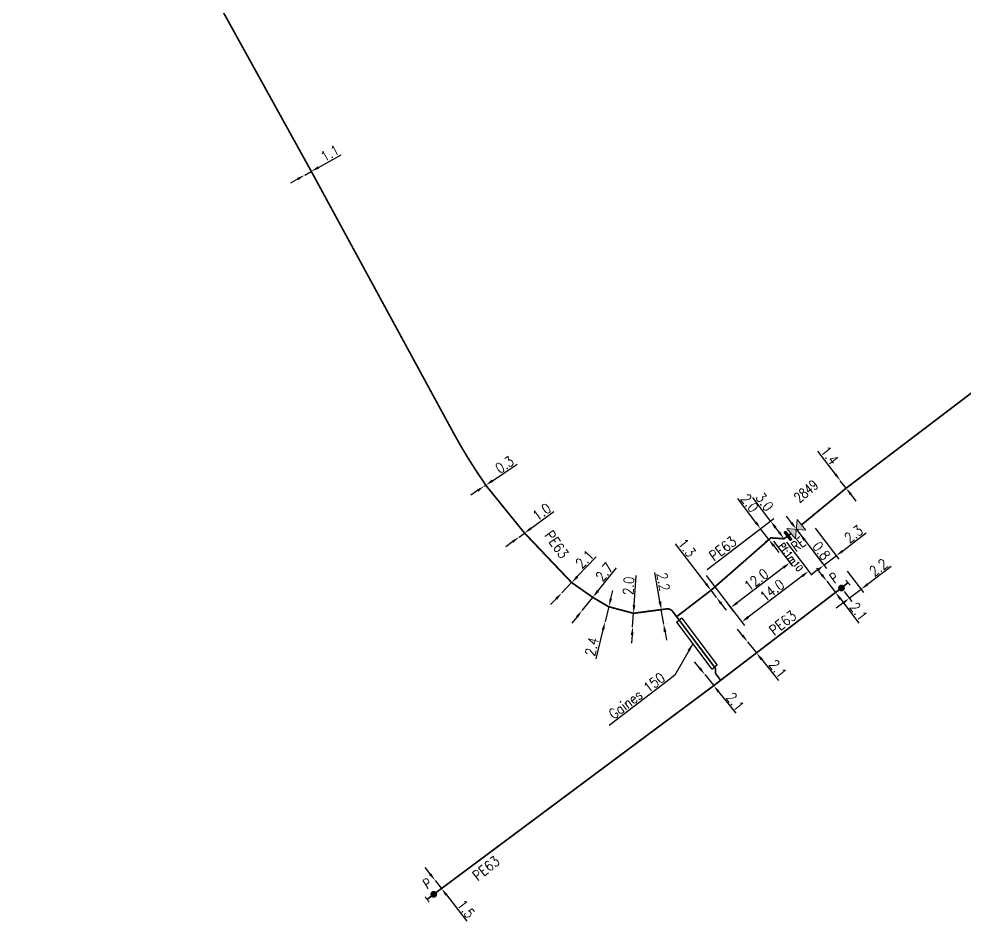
# Model space of a CAD drawing. Header units: millimetres. Extents: x 132993 to 134000, y 129004 to 130000.
# Drawn here: x 133044.2 to 133183.7, y 129004.4 to 129137.4 of the extents above; entities that cross this region are included whole.
import ezdxf
from ezdxf.enums import TextEntityAlignment as Align

# ---------------------------------------------------------------- set-up
doc = ezdxf.new("R2010")
doc.units = ezdxf.units.MM
doc.header["$PDMODE"] = 34
doc.layers.get('0').update_dxf_attribs({"linetype": 'CONTINUOUS'})
doc.layers.get('DefPoints').update_dxf_attribs({"linetype": 'CONTINUOUS', "lineweight": 0})
for name, color, linetype in [('G_120', 4, 'CONTINUOUS'), ('G_300', 7, 'CONTINUOUS'), ('G_340', 7, 'CONTINUOUS'), ('G_400', 7, 'CONTINUOUS')]:
    doc.layers.add(name, color=color, linetype=linetype)
doc.styles.add('G_ROMANS', font='ROMANS.SHX', dxfattribs={"width": 0.75})
doc.styles.get("Standard").update_dxf_attribs({"font": 'romans.shx', "width": 0.85})
doc.linetypes.add('G_typB_PE', pattern='A,5,-0.3,["o",Standard,S=1.5,R=0,X=0,Y=-0.5],-1.65', length=6.95)
doc.dimstyles.get("Standard").update_dxf_attribs({"dimtxt": 1.5, "dimasz": 1.2, "dimexe": 0.625, "dimexo": 0.625, "dimgap": 0.25, "dimtad": 1, "dimdec": 1, "dimzin": 0, "dimdsep": 46, "dimtxsty": 'Standard', "dimcen": -0.5, "dimadec": 0, "dimazin": 0, "dimtfac": 1, "dimtdec": 1, "dimtmove": 0, "dimatfit": 3, "dimfxl": 0, "dimtolj": 1, "dimtzin": 0, "dimarcsym": 0})

# ---------------------------------------------------------------- blocks, each defined once
blk = doc.blocks.new('*D64')
at = {"layer": 'DefPoints', "color": 0, "linetype": 'Continuous', "transparency": 16777216}
for p in [(133165.27, 129069.3), (133165.27, 129069.3), (133166.12, 129068.19)]:
    blk.add_point(p, dxfattribs=at)
at = {"layer": 'G_120', "color": 0, "linetype": 'Continuous', "lineweight": -2, "transparency": 16777216}
for p, q in [((133164.55, 129070.26), (133161.97, 129073.64)), ((133166.12, 129068.19), (133165.27, 129069.3)), ((133166.85, 129067.23), (133167.58, 129066.28))]:
    blk.add_line(p, q, dxfattribs=at)
at = {"layer": 'G_120', "color": 0, "linetype": 'Continuous', "transparency": 16777216}
for points in [[(133164.71, 129070.38), (133164.39, 129070.14), (133165.27, 129069.3)], [(133167.01, 129067.36), (133166.69, 129067.11), (133166.12, 129068.19)]]:
    blk.add_solid(points, dxfattribs=at)
at = {"layer": 'G_120', "color": 0, "linetype": 'Continuous', "transparency": 16777216, "insert": (133163.69, 129073.03), "char_height": 1.5, "attachment_point": 5, "rotation": 307.2802}
blk.add_mtext('\\A1;1.4', dxfattribs=at)
blk = doc.blocks.new('*D67')
at = {"layer": 'DefPoints', "color": 0, "linetype": 'Continuous', "transparency": 16777216}
for p in [(133158.79, 129062.15), (133158.79, 129062.15), (133159.27, 129061.52)]:
    blk.add_point(p, dxfattribs=at)
at = {"layer": 'G_300', "color": 0, "linetype": 'Continuous', "lineweight": -2, "transparency": 16777216}
for p, q in [((133158.06, 129063.11), (133157.33, 129064.06)), ((133158.79, 129062.15), (133159.27, 129061.52)), ((133160, 129060.56), (133162.65, 129057.08))]:
    blk.add_line(p, q, dxfattribs=at)
at = {"layer": 'G_300', "color": 0, "linetype": 'Continuous', "transparency": 16777216}
for points in [[(133158.22, 129063.23), (133157.9, 129062.98), (133158.79, 129062.15)], [(133160.16, 129060.68), (133159.84, 129060.44), (133159.27, 129061.52)]]:
    blk.add_solid(points, dxfattribs=at)
at = {"layer": 'G_300', "color": 0, "linetype": 'Continuous', "transparency": 16777216, "insert": (133162.48, 129058.95), "char_height": 1.5, "attachment_point": 5, "rotation": 307.2802}
blk.add_mtext('\\A1;0.8', dxfattribs=at)
blk = doc.blocks.new('*D71')
at = {"layer": 'DefPoints', "color": 0, "linetype": 'Continuous', "transparency": 16777216}
for p in [(133161.18, 129062.79), (133158.79, 129062.15), (133162.84, 129056.83)]:
    blk.add_point(p, dxfattribs=at)
at = {"layer": 'G_300', "color": 0, "linetype": 'Continuous', "lineweight": -2, "transparency": 16777216}
for p, q in [((133161.56, 129062.3), (133165.05, 129057.72)), ((133159.17, 129061.65), (133163.22, 129056.33)), ((133165.62, 129058.95), (133169.1, 129061.59)), ((133162.84, 129056.83), (133164.67, 129058.22)), ((133161.88, 129056.1), (133160.93, 129055.37))]:
    blk.add_line(p, q, dxfattribs=at)
at = {"layer": 'G_300', "color": 0, "linetype": 'Continuous', "transparency": 16777216}
for points in [[(133165.5, 129059.11), (133165.74, 129058.79), (133164.67, 129058.22)], [(133161.76, 129056.26), (133162.01, 129055.94), (133162.84, 129056.83)]]:
    blk.add_solid(points, dxfattribs=at)
at = {"layer": 'G_300', "color": 0, "linetype": 'Continuous', "transparency": 16777216, "insert": (133167.23, 129061.43), "char_height": 1.5, "attachment_point": 5, "rotation": 37.2802}
blk.add_mtext('\\A1;2.3', dxfattribs=at)
blk = doc.blocks.new('G_300_04')
at = {"lineweight": 0}
h = blk.add_hatch(color=256, dxfattribs=at)
h.paths.add_polyline_path([(-1, 1), (-1, -1), (0, 0)])
h.paths.add_polyline_path([(1, 1), (0, 0), (1, -1)])
at = {"lineweight": 0, "flags": 128}
for points in [[(1, 1), (-1, -1)], [(1, -1), (-1, 1)], [(-1, 1), (-1, -1)], [(1, 1), (1, -1)]]:
    blk.add_lwpolyline(points, dxfattribs=at)
at = {"color": 0, "linetype": 'Continuous', "lineweight": 0, "style": 'G_ROMANS', "width": 0.75}
blk.add_attdef('NUM', text='', height=1.5, dxfattribs=at).set_placement((0, 2.07), align=Align.MIDDLE)
at = {"color": 0, "linetype": 'Continuous', "lineweight": 0, "style": 'G_ROMANS', "width": 0.75, "flags": 3}
for tag, p in [('DEF_LEG', (0, -2.5)), ('DEF_COUP', (0, -5)), ('DEF_TYPE', (0, -7.5))]:
    blk.add_attdef(tag, text='', height=1.2, dxfattribs=at).set_placement(p, align=Align.MIDDLE)
blk = doc.blocks.new('*D74')
at = {"layer": 'DefPoints', "color": 0, "linetype": 'Continuous', "transparency": 16777216}
for p in [(133156.97, 129060.74), (133145.14, 129055.84), (133150.75, 129048.47)]:
    blk.add_point(p, dxfattribs=at)
at = {"layer": 'G_120', "color": 0, "linetype": 'Continuous', "lineweight": -2, "transparency": 16777216}
for p, q in [((133157.35, 129060.25), (133160.99, 129055.47)), ((133145.51, 129055.34), (133151.13, 129047.97)), ((133159.65, 129055.24), (133151.7, 129049.19))]:
    blk.add_line(p, q, dxfattribs=at)
at = {"layer": 'G_120', "color": 0, "linetype": 'Continuous', "transparency": 16777216}
for points in [[(133159.53, 129055.4), (133159.77, 129055.08), (133160.61, 129055.97)], [(133151.58, 129049.35), (133151.83, 129049.03), (133150.75, 129048.47)]]:
    blk.add_solid(points, dxfattribs=at)
at = {"layer": 'G_120', "color": 0, "linetype": 'Continuous', "transparency": 16777216, "insert": (133155.22, 129053.12), "char_height": 1.5, "attachment_point": 5, "rotation": 37.2802}
blk.add_mtext('\\A1;14.0', dxfattribs=at)
blk = doc.blocks.new('*D75')
at = {"layer": 'DefPoints', "color": 0, "linetype": 'Continuous', "transparency": 16777216}
for p in [(133153.52, 129062.22), (133155.04, 129060.87), (133145.14, 129055.84)]:
    blk.add_point(p, dxfattribs=at)
at = {"layer": 'G_120', "color": 0, "linetype": 'Continuous', "lineweight": -2, "transparency": 16777216}
for p, q in [((133152.79, 129063.18), (133150.15, 129066.66)), ((133145.63, 129056.22), (133154.02, 129062.6)), ((133154.73, 129060.63), (133153.52, 129062.22)), ((133154.55, 129060.49), (133154.23, 129060.25)), ((133155.46, 129059.68), (133156.19, 129058.72))]:
    blk.add_line(p, q, dxfattribs=at)
at = {"layer": 'G_120', "color": 0, "linetype": 'Continuous', "transparency": 16777216}
for points in [[(133152.95, 129063.3), (133152.63, 129063.06), (133153.52, 129062.22)], [(133155.62, 129059.8), (133155.3, 129059.56), (133154.73, 129060.63)]]:
    blk.add_solid(points, dxfattribs=at)
at = {"layer": 'G_120', "color": 0, "linetype": 'Continuous', "transparency": 16777216, "insert": (133151.9, 129066), "char_height": 1.5, "attachment_point": 5, "rotation": 307.2802}
blk.add_mtext('\\A1;2.0', dxfattribs=at)
blk = doc.blocks.new('*D76')
at = {"layer": 'DefPoints', "color": 0, "linetype": 'Continuous', "transparency": 16777216}
for p in [(133155.04, 129060.87), (133149.13, 129050.59), (133149.95, 129049.51)]:
    blk.add_point(p, dxfattribs=at)
at = {"layer": 'G_120', "color": 0, "linetype": 'Continuous', "lineweight": -2, "transparency": 16777216}
for p, q in [((133155.42, 129060.37), (133158.21, 129056.71)), ((133156.88, 129056.48), (133150.09, 129051.32)), ((133149.57, 129050.01), (133148.75, 129051.09))]:
    blk.add_line(p, q, dxfattribs=at)
at = {"layer": 'G_120', "color": 0, "linetype": 'Continuous', "transparency": 16777216}
for points in [[(133156.75, 129056.64), (133157, 129056.32), (133157.83, 129057.21)], [(133149.97, 129051.47), (133150.21, 129051.16), (133149.13, 129050.59)]]:
    blk.add_solid(points, dxfattribs=at)
at = {"layer": 'G_120', "color": 0, "linetype": 'Continuous', "transparency": 16777216, "insert": (133152.88, 129054.69), "char_height": 1.5, "attachment_point": 5, "rotation": 37.2802}
blk.add_mtext('\\A1;12.0', dxfattribs=at)
blk = doc.blocks.new('*D77')
at = {"layer": 'DefPoints', "color": 0, "linetype": 'Continuous', "transparency": 16777216}
for p in [(133154.99, 129063.34), (133156.97, 129060.74), (133145.14, 129055.84)]:
    blk.add_point(p, dxfattribs=at)
at = {"layer": 'G_120', "color": 0, "linetype": 'Continuous', "lineweight": -2, "transparency": 16777216}
for p, q in [((133154.99, 129063.34), (133152.35, 129066.82)), ((133145.63, 129056.22), (133155.49, 129063.72)), ((133156.25, 129061.7), (133155.72, 129062.39))]:
    blk.add_line(p, q, dxfattribs=at)
at = {"layer": 'G_120', "color": 0, "linetype": 'Continuous', "transparency": 16777216}
for points in [[(133155.88, 129062.51), (133155.56, 129062.27), (133154.99, 129063.34)], [(133156.41, 129061.82), (133156.09, 129061.58), (133156.97, 129060.74)]]:
    blk.add_solid(points, dxfattribs=at)
at = {"layer": 'G_120', "color": 0, "linetype": 'Continuous', "transparency": 16777216, "insert": (133154.1, 129066.17), "char_height": 1.5, "attachment_point": 5, "rotation": 307.2802}
blk.add_mtext('\\A1;3.0', dxfattribs=at)
blk = doc.blocks.new('G_340_18')
at = {"linetype": 'Continuous'}
blk.add_hatch(color=0, dxfattribs=at).paths.add_polyline_path([(0.125, 0.75), (-0.125, 0.75), (-0.125, -0.75), (0.125, -0.75)])
at = {"color": 0, "linetype": 'Continuous'}
blk.add_lwpolyline([(-0.125, 0.75), (0.125, 0.75), (0.125, -0.75), (-0.125, -0.75)], close=True, dxfattribs=at)
at = {"color": 0, "linetype": 'Continuous', "width": 0.75}
for tag, height, flags, p in [('RE', 1.5, 8, (0, 3)), ('DEF_LEG', 1.2, 3, (0, -5)), ('DEF_COUP', 1.2, 3, (0, -7.5)), ('DEF_TYPE', 1.2, 3, (0, -10))]:
    blk.add_attdef(tag, text='', height=height, dxfattribs=dict(at, flags=flags)).set_placement(p, align=Align.MIDDLE)
blk = doc.blocks.new('*D84')
at = {"layer": 'DefPoints', "color": 0, "linetype": 'Continuous', "transparency": 16777216}
for p in [(133086.33, 129114.36), (133086.33, 129114.36), (133087.3, 129114.9)]:
    blk.add_point(p, dxfattribs=at)
at = {"layer": 'G_120', "color": 0, "linetype": 'Continuous', "lineweight": -2, "transparency": 16777216}
for p, q in [((133088.35, 129115.49), (133091.69, 129117.36)), ((133086.33, 129114.36), (133087.3, 129114.9)), ((133085.28, 129113.77), (133084.23, 129113.18))]:
    blk.add_line(p, q, dxfattribs=at)
at = {"layer": 'G_120', "color": 0, "linetype": 'Continuous', "transparency": 16777216}
for points in [[(133088.25, 129115.67), (133088.45, 129115.32), (133087.3, 129114.9)], [(133085.18, 129113.94), (133085.38, 129113.6), (133086.33, 129114.36)]]:
    blk.add_solid(points, dxfattribs=at)
at = {"layer": 'G_120', "color": 0, "linetype": 'Continuous', "transparency": 16777216, "insert": (133090.05, 129117.59), "char_height": 1.5, "attachment_point": 5, "rotation": 29.2928}
blk.add_mtext('\\A1;1.1', dxfattribs=at)
blk = doc.blocks.new('*D85')
at = {"layer": 'DefPoints', "color": 0, "linetype": 'Continuous', "transparency": 16777216}
for p in [(133105.54, 129010.37), (133105.54, 129010.37), (133106.48, 129009.16)]:
    blk.add_point(p, dxfattribs=at)
at = {"layer": 'G_120', "color": 0, "linetype": 'Continuous', "lineweight": -2, "transparency": 16777216}
for p, q in [((133104.8, 129011.31), (133104.06, 129012.26)), ((133105.54, 129010.37), (133106.48, 129009.16)), ((133107.22, 129008.22), (133110.22, 129004.37))]:
    blk.add_line(p, q, dxfattribs=at)
at = {"layer": 'G_120', "color": 0, "linetype": 'Continuous', "transparency": 16777216}
for points in [[(133104.95, 129011.44), (133104.64, 129011.19), (133105.54, 129010.37)], [(133107.37, 129008.34), (133107.06, 129008.09), (133106.48, 129009.16)]]:
    blk.add_solid(points, dxfattribs=at)
at = {"layer": 'G_120', "color": 0, "linetype": 'Continuous', "transparency": 16777216, "insert": (133110.09, 129006.16), "char_height": 1.5, "attachment_point": 5, "rotation": 307.9725}
blk.add_mtext('\\A1;1.5', dxfattribs=at)
blk = doc.blocks.new('*D86')
at = {"layer": 'DefPoints', "color": 0, "linetype": 'Continuous', "transparency": 16777216}
for p in [(133151.6, 129045.55), (133151.6, 129045.55), (133152.91, 129043.91)]:
    blk.add_point(p, dxfattribs=at)
at = {"layer": 'G_120', "color": 0, "linetype": 'Continuous', "lineweight": -2, "transparency": 16777216}
for p, q in [((133150.85, 129046.49), (133150.1, 129047.42)), ((133151.6, 129045.55), (133152.91, 129043.91)), ((133153.66, 129042.97), (133156.16, 129039.84))]:
    blk.add_line(p, q, dxfattribs=at)
at = {"layer": 'G_120', "color": 0, "linetype": 'Continuous', "transparency": 16777216}
for points in [[(133151.01, 129046.61), (133150.7, 129046.36), (133151.6, 129045.55)], [(133153.82, 129043.09), (133153.5, 129042.84), (133152.91, 129043.91)]]:
    blk.add_solid(points, dxfattribs=at)
at = {"layer": 'G_120', "color": 0, "linetype": 'Continuous', "transparency": 16777216, "insert": (133156.07, 129041.56), "char_height": 1.5, "attachment_point": 5, "rotation": 308.6057}
blk.add_mtext('\\A1;2.1', dxfattribs=at)
blk = doc.blocks.new('*D87')
at = {"layer": 'DefPoints', "color": 0, "linetype": 'Continuous', "transparency": 16777216}
for p in [(133163.28, 129054.48), (133163.28, 129054.48), (133164.55, 129052.81)]:
    blk.add_point(p, dxfattribs=at)
at = {"layer": 'G_120', "color": 0, "linetype": 'Continuous', "lineweight": -2, "transparency": 16777216}
for p, q in [((133162.55, 129055.43), (133161.82, 129056.39)), ((133163.28, 129054.48), (133164.55, 129052.81)), ((133165.28, 129051.86), (133168.02, 129048.29))]:
    blk.add_line(p, q, dxfattribs=at)
at = {"layer": 'G_120', "color": 0, "linetype": 'Continuous', "transparency": 16777216}
for points in [[(133162.7, 129055.55), (133162.39, 129055.31), (133163.28, 129054.48)], [(133165.44, 129051.98), (133165.12, 129051.74), (133164.55, 129052.81)]]:
    blk.add_solid(points, dxfattribs=at)
at = {"layer": 'G_120', "color": 0, "linetype": 'Continuous', "transparency": 16777216, "insert": (133167.96, 129050.02), "char_height": 1.5, "attachment_point": 5, "rotation": 307.4649}
blk.add_mtext('\\A1;2.1', dxfattribs=at)
blk = doc.blocks.new('*D88')
at = {"layer": 'DefPoints', "color": 0, "linetype": 'Continuous', "transparency": 16777216}
for p in [(133138.88, 129050.29), (133139.24, 129048.17), (133139.24, 129048.17)]:
    blk.add_point(p, dxfattribs=at)
at = {"layer": 'G_120', "color": 0, "linetype": 'Continuous', "lineweight": -2, "transparency": 16777216}
for p, q in [((133138.67, 129051.47), (133137.93, 129055.78)), ((133139.24, 129048.17), (133138.88, 129050.29)), ((133139.49, 129050.4), (133139.49, 129050.4)), ((133139.45, 129046.99), (133139.65, 129045.81)), ((133139.86, 129048.28), (133139.86, 129048.28))]:
    blk.add_line(p, q, dxfattribs=at)
at = {"layer": 'G_120', "color": 0, "linetype": 'Continuous', "transparency": 16777216}
for points in [[(133138.87, 129051.51), (133138.48, 129051.44), (133138.88, 129050.29)], [(133139.64, 129047.03), (133139.25, 129046.96), (133139.24, 129048.17)]]:
    blk.add_solid(points, dxfattribs=at)
at = {"layer": 'G_120', "color": 0, "linetype": 'Continuous', "transparency": 16777216, "insert": (133139.18, 129054.39), "char_height": 1.5, "attachment_point": 5, "rotation": 279.795}
blk.add_mtext('\\A1;2.2', dxfattribs=at)
blk = doc.blocks.new('*D89')
at = {"layer": 'DefPoints', "color": 0, "linetype": 'Continuous', "transparency": 16777216}
for p in [(133117.91, 129060.99), (133117.91, 129060.99), (133118.72, 129061.58)]:
    blk.add_point(p, dxfattribs=at)
at = {"layer": 'G_120', "color": 0, "linetype": 'Continuous', "lineweight": -2, "transparency": 16777216}
for p, q in [((133119.68, 129062.29), (133123.06, 129064.77)), ((133117.91, 129060.99), (133118.72, 129061.58)), ((133116.94, 129060.28), (133115.98, 129059.57))]:
    blk.add_line(p, q, dxfattribs=at)
at = {"layer": 'G_120', "color": 0, "linetype": 'Continuous', "transparency": 16777216}
for points in [[(133119.57, 129062.45), (133119.8, 129062.13), (133118.72, 129061.58)], [(133116.83, 129060.44), (133117.06, 129060.12), (133117.91, 129060.99)]]:
    blk.add_solid(points, dxfattribs=at)
at = {"layer": 'G_120', "color": 0, "linetype": 'Continuous', "transparency": 16777216, "insert": (133121.26, 129064.69), "char_height": 1.5, "attachment_point": 5, "rotation": 36.2943}
blk.add_mtext('\\A1;1.0', dxfattribs=at)
blk = doc.blocks.new('*D90')
at = {"layer": 'DefPoints', "color": 0, "linetype": 'Continuous', "transparency": 16777216}
for p in [(133125.67, 129054.28), (133124.22, 129052.76), (133124.22, 129052.76)]:
    blk.add_point(p, dxfattribs=at)
at = {"layer": 'G_120', "color": 0, "linetype": 'Continuous', "lineweight": -2, "transparency": 16777216}
for p, q in [((133126.5, 129055.15), (133129.27, 129058.05)), ((133124.22, 129052.76), (133125.67, 129054.28)), ((133123.39, 129051.89), (133122.56, 129051.03))]:
    blk.add_line(p, q, dxfattribs=at)
at = {"layer": 'G_120', "color": 0, "linetype": 'Continuous', "transparency": 16777216}
for points in [[(133126.36, 129055.29), (133126.65, 129055.01), (133125.67, 129054.28)], [(133123.25, 129052.03), (133123.54, 129051.76), (133124.22, 129052.76)]]:
    blk.add_solid(points, dxfattribs=at)
at = {"layer": 'G_120', "color": 0, "linetype": 'Continuous', "transparency": 16777216, "insert": (133127.58, 129057.72), "char_height": 1.5, "attachment_point": 5, "rotation": 46.3079}
blk.add_mtext('\\A1;2.1', dxfattribs=at)
blk = doc.blocks.new('G_300_12')
at = {"color": 0, "linetype": 'Continuous', "lineweight": 0, "const_width": 0.497, "flags": 128}
blk.add_lwpolyline([(-0.25, 0, 1), (0.25, 0, 1)], format="xyb", close=True, dxfattribs=at)
at = {"color": 0, "linetype": 'Continuous', "lineweight": 0, "style": 'G_ROMANS', "width": 0.75}
blk.add_text('P', height=1.5, dxfattribs=at).set_placement((0, 1.85), align=Align.MIDDLE)
at = {"color": 0, "linetype": 'Continuous', "lineweight": 0, "style": 'G_ROMANS', "width": 0.75, "flags": 3}
for tag, p in [('DEF_LEG', (0, -5)), ('DEF_COUP', (0, -7.5)), ('DEF_TYPE', (0, -10))]:
    blk.add_attdef(tag, text='', height=1.2, dxfattribs=at).set_placement(p, align=Align.MIDDLE)
blk = doc.blocks.new('*D91')
at = {"layer": 'DefPoints', "color": 0, "linetype": 'Continuous', "transparency": 16777216}
for p in [(133165.91, 129056.48), (133165.44, 129053.47), (133166.59, 129051.96)]:
    blk.add_point(p, dxfattribs=at)
at = {"layer": 'G_300', "color": 0, "linetype": 'Continuous', "lineweight": -2, "transparency": 16777216}
for p, q in [((133166.28, 129055.98), (133168.71, 129052.8)), ((133169.29, 129054.03), (133172.76, 129056.68)), ((133165.82, 129052.97), (133166.97, 129051.47)), ((133166.59, 129051.96), (133168.34, 129053.3)), ((133165.63, 129051.24), (133164.68, 129050.51))]:
    blk.add_line(p, q, dxfattribs=at)
at = {"layer": 'G_300', "color": 0, "linetype": 'Continuous', "transparency": 16777216}
for points in [[(133169.17, 129054.19), (133169.41, 129053.87), (133168.34, 129053.3)], [(133165.51, 129051.39), (133165.75, 129051.08), (133166.59, 129051.96)]]:
    blk.add_solid(points, dxfattribs=at)
at = {"layer": 'G_300', "color": 0, "linetype": 'Continuous', "transparency": 16777216, "insert": (133170.9, 129056.51), "char_height": 1.5, "attachment_point": 5, "rotation": 37.3552}
blk.add_mtext('\\A1;2.2', dxfattribs=at)
blk = doc.blocks.new('G_340_07')
at = {"color": 0, "linetype": 'Continuous', "lineweight": 0, "const_width": 0.25, "flags": 128}
blk.add_lwpolyline([(0, 0), (1.25, 0)], dxfattribs=at)
at = {"color": 0, "linetype": 'Continuous', "lineweight": 0, "flags": 128}
blk.add_lwpolyline([(1.25, -0.5), (1.25, 0.5)], dxfattribs=at)
at = {"color": 0, "linetype": 'Continuous', "lineweight": 0, "style": 'G_ROMANS', "width": 0.75, "flags": 3}
for tag, p in [('DEF_LEG', (0, -5)), ('DEF_COUP', (0, -7.5)), ('DEF_TYPE', (0, -10))]:
    blk.add_attdef(tag, text='', height=1.2, dxfattribs=at).set_placement(p, align=Align.MIDDLE)
blk = doc.blocks.new('*D172')
at = {"layer": 'DefPoints', "color": 0, "linetype": 'Continuous', "transparency": 16777216}
for p in [(133128.78, 129052.1), (133127.2, 129050.14), (133127.2, 129050.14)]:
    blk.add_point(p, dxfattribs=at)
at = {"layer": 'G_120', "color": 0, "linetype": 'Continuous', "lineweight": -2, "transparency": 16777216}
for p, q in [((133129.53, 129053.03), (133132.27, 129056.44)), ((133127.2, 129050.14), (133128.78, 129052.1)), ((133126.45, 129049.2), (133125.7, 129048.27))]:
    blk.add_line(p, q, dxfattribs=at)
at = {"layer": 'G_120', "color": 0, "linetype": 'Continuous', "transparency": 16777216}
for points in [[(133129.38, 129053.16), (133129.69, 129052.91), (133128.78, 129052.1)], [(133126.29, 129049.33), (133126.61, 129049.08), (133127.2, 129050.14)]]:
    blk.add_solid(points, dxfattribs=at)
at = {"layer": 'G_120', "color": 0, "linetype": 'Continuous', "transparency": 16777216, "insert": (133130.5, 129055.83), "char_height": 1.5, "attachment_point": 5, "rotation": 51.161}
blk.add_mtext('\\A1;2.7', dxfattribs=at)
blk = doc.blocks.new('*D173')
at = {"layer": 'DefPoints', "color": 0, "linetype": 'Continuous', "transparency": 16777216}
for p in [(133131.16, 129050.76), (133130.59, 129048.48), (133130.59, 129048.48)]:
    blk.add_point(p, dxfattribs=at)
at = {"layer": 'G_120', "color": 0, "linetype": 'Continuous', "lineweight": -2, "transparency": 16777216}
for p, q in [((133131.45, 129051.92), (133131.74, 129053.09)), ((133131.16, 129050.76), (133130.59, 129048.48)), ((133130.29, 129047.32), (133129.22, 129043.02))]:
    blk.add_line(p, q, dxfattribs=at)
at = {"layer": 'G_120', "color": 0, "linetype": 'Continuous', "transparency": 16777216}
for points in [[(133131.26, 129051.97), (133131.64, 129051.87), (133131.16, 129050.76)], [(133130.1, 129047.36), (133130.49, 129047.27), (133130.59, 129048.48)]]:
    blk.add_solid(points, dxfattribs=at)
at = {"layer": 'G_120', "color": 0, "linetype": 'Continuous', "transparency": 16777216, "insert": (133128.64, 129044.83), "char_height": 1.5, "attachment_point": 5, "rotation": 75.9143}
blk.add_mtext('\\A1;2.4', dxfattribs=at)
blk = doc.blocks.new('*D174')
at = {"layer": 'DefPoints', "color": 0, "linetype": 'Continuous', "transparency": 16777216}
for p in [(133134.79, 129049.75), (133134.66, 129047.76), (133134.66, 129047.76)]:
    blk.add_point(p, dxfattribs=at)
at = {"layer": 'G_120', "color": 0, "linetype": 'Continuous', "lineweight": -2, "transparency": 16777216}
for p, q in [((133134.87, 129050.95), (133135.16, 129055.31)), ((133134.66, 129047.76), (133134.79, 129049.75)), ((133135.42, 129049.71), (133135.42, 129049.71)), ((133135.29, 129047.72), (133135.29, 129047.72)), ((133134.58, 129046.56), (133134.5, 129045.36))]:
    blk.add_line(p, q, dxfattribs=at)
at = {"layer": 'G_120', "color": 0, "linetype": 'Continuous', "transparency": 16777216}
for points in [[(133134.67, 129050.96), (133135.07, 129050.94), (133134.79, 129049.75)], [(133134.38, 129046.57), (133134.78, 129046.55), (133134.66, 129047.76)]]:
    blk.add_solid(points, dxfattribs=at)
at = {"layer": 'G_120', "color": 0, "linetype": 'Continuous', "transparency": 16777216, "insert": (133134.06, 129053.8), "char_height": 1.5, "attachment_point": 5, "rotation": 86.2339}
blk.add_mtext('\\A1;2.0', dxfattribs=at)
blk = doc.blocks.new('*D175')
at = {"layer": 'DefPoints', "color": 0, "linetype": 'Continuous', "transparency": 16777216}
for p in [(133112.8, 129068.5), (133112.8, 129068.5), (133113.01, 129068.64)]:
    blk.add_point(p, dxfattribs=at)
at = {"layer": 'G_120', "color": 0, "linetype": 'Continuous', "lineweight": -2, "transparency": 16777216}
for p, q in [((133114.01, 129069.3), (133117.65, 129071.72)), ((133112.8, 129068.5), (133113.01, 129068.64)), ((133111.8, 129067.83), (133110.8, 129067.17))]:
    blk.add_line(p, q, dxfattribs=at)
at = {"layer": 'G_120', "color": 0, "linetype": 'Continuous', "transparency": 16777216}
for points in [[(133113.9, 129069.47), (133114.12, 129069.13), (133113.01, 129068.64)], [(133111.69, 129068), (133111.91, 129067.67), (133112.8, 129068.5)]]:
    blk.add_solid(points, dxfattribs=at)
at = {"layer": 'G_120', "color": 0, "linetype": 'Continuous', "transparency": 16777216, "insert": (133115.78, 129071.67), "char_height": 1.5, "attachment_point": 5, "rotation": 33.5692}
blk.add_mtext('\\A1;0.3', dxfattribs=at)
blk = doc.blocks.new('*D176')
at = {"layer": 'DefPoints', "color": 0, "linetype": 'Continuous', "transparency": 16777216}
for p in [(133146.21, 129053.14), (133147, 129052.1), (133147, 129052.1)]:
    blk.add_point(p, dxfattribs=at)
at = {"layer": 'G_120', "color": 0, "linetype": 'Continuous', "lineweight": -2, "transparency": 16777216}
for p, q in [((133145.48, 129054.09), (133140.96, 129059.98)), ((133147, 129052.1), (133146.21, 129053.14)), ((133147.73, 129051.15), (133148.46, 129050.2))]:
    blk.add_line(p, q, dxfattribs=at)
at = {"layer": 'G_120', "color": 0, "linetype": 'Continuous', "transparency": 16777216}
for points in [[(133145.64, 129054.21), (133145.32, 129053.97), (133146.21, 129053.14)], [(133147.89, 129051.27), (133147.57, 129051.03), (133147, 129052.1)]]:
    blk.add_solid(points, dxfattribs=at)
at = {"layer": 'G_120', "color": 0, "linetype": 'Continuous', "transparency": 16777216, "insert": (133142.66, 129059.4), "char_height": 1.5, "attachment_point": 5, "rotation": 307.4893}
blk.add_mtext('\\A1;1.3', dxfattribs=at)
blk = doc.blocks.new('*D181')
at = {"layer": 'DefPoints', "color": 0, "linetype": 'Continuous', "transparency": 16777216}
for p in [(133145.3, 129040.72), (133145.3, 129040.72), (133146.61, 129039.08)]:
    blk.add_point(p, dxfattribs=at)
at = {"layer": 'G_120', "color": 0, "linetype": 'Continuous', "lineweight": -2, "transparency": 16777216}
for p, q in [((133144.55, 129041.66), (133143.8, 129042.6)), ((133145.3, 129040.72), (133146.61, 129039.08)), ((133147.36, 129038.14), (133149.86, 129035.01))]:
    blk.add_line(p, q, dxfattribs=at)
at = {"layer": 'G_120', "color": 0, "linetype": 'Continuous', "transparency": 16777216}
for points in [[(133144.7, 129041.79), (133144.39, 129041.54), (133145.3, 129040.72)], [(133147.51, 129038.27), (133147.2, 129038.02), (133146.61, 129039.08)]]:
    blk.add_solid(points, dxfattribs=at)
at = {"layer": 'G_120', "color": 0, "linetype": 'Continuous', "transparency": 16777216, "insert": (133149.76, 129036.73), "char_height": 1.5, "attachment_point": 5, "rotation": 308.6057}
blk.add_mtext('\\A1;2.1', dxfattribs=at)

msp = doc.modelspace()

# ---------------------------------------------------------------- linework, layer by layer
at = {"layer": 'G_120', "linetype": 'G_typB_PE', "const_width": 0.25, "flags": 128}
for points in [[(133045.06, 129193.44, -0.018231), (133044.7, 129194.75, -0.490595), (133059.82, 129213.13), (133063.47, 129213.02), (133090.05, 129212.18), (133141.44, 129210.57), (133208.43, 129208.41), (133215.75, 129208.17, -0.151511), (133221.35, 129206.24), (133225.94, 129202.86, 0.116749), (133230.18, 129201.06), (133232.8, 129200.61), (133233.55, 129200.48, 0.133839), (133236.17, 129200.73), (133237.12, 129201.08), (133240.96, 129202.52), (133240.96, 129202.52), (133240.96, 129202.52), (133241.85, 129203.25), (133241.85, 129203.25), (133242.88, 129204.11), (133245.33, 129205.59), (133247.28, 129206.45), (133253.21, 129206.55), (133253.21, 129206.55), (133253.21, 129206.55), (133253.21, 129206.55), (133269.02, 129205.44), (133275.86, 129204.98), (133297.17, 129203.48), (133308.1, 129202.72), (133316.78, 129201.06), (133326.45, 129201.42), (133334.15, 129200.87), (133339.52, 129200.46), (133343.15, 129200.1), (133347.78, 129199.37), (133354.39, 129197.98), (133359.21, 129196.67), (133365.69, 129194.41), (133368.64, 129193.2), (133374.01, 129190.68), (133379.57, 129187.65), (133383.32, 129185.15), (133383.32, 129185.15), (133387.13, 129182.75), (133392.3, 129178.81), (133394.51, 129175.88), (133395.78, 129172.77), (133396.21, 129169.77), (133395.85, 129166.45), (133395.18, 129164.43), (133393.03, 129159.79), (133390.65, 129155.3), (133388.71, 129152.07), (133387.42, 129149.61), (133385.81, 129147.36), (133382.99, 129143.92), (133378.11, 129139.37), (133374.81, 129136.87), (133371.5, 129134.88), (133367.28, 129132.83), (133362.52, 129131.09), (133356.98, 129129.55), (133328.7, 129121.7), (133325.32, 129120.69), (133321.92, 129119.67), (133317.5, 129117.85), (133314.43, 129116.33), (133311.94, 129115), (133309.39, 129113.34), (133300.23, 129106.49), (133290.29, 129099.29), (133287.63, 129098.03), (133285.34, 129097.5), (133282.66, 129097.39), (133280.67, 129097.6), (133278.74, 129098.1), (133277, 129098.9), (133274.82, 129100.4), (133270.88, 129104.08), (133270.88, 129104.08), (133266.45, 129109.81), (133235.97, 129149.03), (133187.57, 129119.3), (133199.62, 129094.9), (133200.04, 129093.94), (133188.53, 129085.23), (133166.12, 129068.19), (133159.56, 129062.79), (133159.56, 129062.79), (133159.56, 129062.79)], [(133147.63, 129039.87), (133146.97, 129040.76, -0.161861), (133146.87, 129041.06), (133146.87, 129041.47, 0.163668), (133146.76, 129041.77), (133141.14, 129049.25), (133140.57, 129050, 0.27047), (133139.64, 129050.39), (133138.88, 129050.29), (133134.79, 129049.75), (133134.79, 129049.75), (133131.12, 129050.72), (133131.12, 129050.72), (133131.12, 129050.72), (133128.78, 129052.1), (133125.67, 129054.28), (133118.72, 129061.58), (133118.72, 129061.58), (133113.01, 129068.64), (133111.7, 129070.6, -0.022061), (133108.29, 129076.27), (133087.3, 129114.9), (133070.5, 129145.29), (133052.47, 129179.19), (133045.59, 129192.05), (133045.59, 129192.05), (133045.59, 129192.05), (133045.59, 129192.05), (133045.59, 129192.05), (133045.59, 129192.05, -0.020881), (133045.14, 129193.21)]]:
    msp.add_lwpolyline(points, format="xyb", dxfattribs=at)
for points in [[(133157.45, 129061.09), (133156.97, 129060.74), (133155.04, 129060.87), (133155.04, 129060.87), (133155.04, 129060.87), (133146.21, 129053.14), (133141.14, 129049.25)], [(133158.02, 129061.5), (133157.65, 129061.24)], [(133165.44, 129053.47), (133164.55, 129052.81), (133152.91, 129043.91), (133147.63, 129039.87), (133146.61, 129039.08), (133106.48, 129009.16), (133105.35, 129008.32)]]:
    msp.add_lwpolyline(points, dxfattribs=at)
at = {"layer": 'G_400', "color": 7, "linetype": 'CONTINUOUS'}
for p, q in [((133141.11, 129048.45), (133141.51, 129048.75)), ((133141.11, 129048.45), (133146.33, 129041.52)), ((133141.91, 129049.05), (133141.51, 129048.75)), ((133141.91, 129049.05), (133147.13, 129042.12)), ((133146.33, 129041.52), (133146.73, 129041.82)), ((133147.13, 129042.12), (133146.73, 129041.82))]:
    msp.add_line(p, q, dxfattribs=at)

# ---------------------------------------------------------------- block references
at = {"layer": 'G_300'}
ref = msp.add_blockref('G_300_04', (133158.79, 129062.15), dxfattribs=dict(at, rotation=39.98159795957594))
ref.add_attrib('NUM', '2849', dxfattribs={"layer": '0', "color": 0, "linetype": 'Continuous', "lineweight": 0, "height": 1.5, "rotation": 40, "style": 'G_ROMANS', "width": 0.75}).set_placement((133160.22, 129067.75), align=Align.MIDDLE)
for p, rotation in [((133165.44, 129053.47), 35.50153861426562), ((133105.35, 129008.32), 31.31527457524817)]:
    msp.add_blockref('G_300_12', p, dxfattribs=dict(at, rotation=rotation))
at = {"layer": 'G_340'}
ref = msp.add_blockref('G_340_18', (133157.55, 129061.17), dxfattribs=dict(at, rotation=37.22397938882983))
ref.add_attrib('RE', 'RE', dxfattribs={"layer": '0', "color": 0, "linetype": 'Continuous', "height": 1.5, "rotation": 37.224, "width": 0.75, "flags": 8}).set_placement((133159.07, 129059.93), align=Align.MIDDLE)
for p, rotation in [((133165.44, 129053.47), 39.90972414276885), ((133105.35, 129008.32), 217.7879594360334)]:
    msp.add_blockref('G_340_07', p, dxfattribs=dict(at, rotation=rotation))

# ---------------------------------------------------------------- texts
at = {"layer": 'G_120', "linetype": 'Continuous', "width": 0.85}
for rotation, p in [(304.5414, (133123.46, 129059.89)), (38.2526, (133156.78, 129048.34)), (38.2526, (133113.05, 129012.15))]:
    msp.add_text('PE63', height=1.5, rotation=rotation, dxfattribs=at).set_placement(p, align=Align.MIDDLE)
at = {"layer": 'G_120', "linetype": 'Continuous', "attachment_point": 9}
for s, insert, char_height, rotation in [('PE63', (133150.14, 129060.02), 1.5, 37.2802), ('Pf:1m10', (133159.05, 129055.8), 1, 307.2802)]:
    msp.add_mtext(s, dxfattribs=dict(at, insert=insert, char_height=char_height, rotation=rotation))
at = {"layer": 'G_400', "linetype": 'Continuous', "insert": (133139.59, 129039.94), "char_height": 1.5, "attachment_point": 9, "rotation": 37.3523}
msp.add_mtext('\\A1;Gaines 150', dxfattribs=at)

# ---------------------------------------------------------------- dimensions: what is measured, and where the dimension line sits
at = {"layer": 'G_120', "linetype": 'Continuous'}
for base, p1, p2, angle, picture, middle in [((133086.33, 129114.36), (133087.3, 129114.9), (133086.33, 129114.36), 29.2928, '*D84', (133090.54, 129116.72)), ((133112.8, 129068.5), (133113.01, 129068.64), (133112.8, 129068.5), 33.5692, '*D175', (133116.33, 129070.84)), ((133153.52, 129062.22), (133155.04, 129060.87), (133145.14, 129055.84), 307.2802, '*D75', (133151.11, 129065.39)), ((133117.91, 129060.99), (133118.72, 129061.58), (133117.91, 129060.99), 36.2943, '*D89', (133121.86, 129063.89)), ((133147, 129052.1), (133146.21, 129053.14), (133147, 129052.1), 127.4893, '*D176', (133141.87, 129058.8)), ((133124.22, 129052.76), (133125.67, 129054.28), (133124.22, 129052.76), 46.3079, '*D90', (133128.3, 129057.03)), ((133134.66, 129047.76), (133134.79, 129049.75), (133134.66, 129047.76), 86.2339, '*D174', (133135.06, 129053.73)), ((133139.24, 129048.17), (133138.88, 129050.29), (133139.24, 129048.17), 99.795, '*D88', (133138.2, 129054.22)), ((133163.28, 129054.48), (133164.55, 129052.81), (133163.28, 129054.48), 307.4649, '*D87', (133167.16, 129049.41)), ((133130.586, 129048.48), (133131.1579, 129050.7593), (133130.586, 129048.48), 75.9143, '*D173', (133129.6086, 129044.5847)), ((133151.6, 129045.55), (133152.91, 129043.91), (133151.6, 129045.55), 308.6057, '*D86', (133155.28, 129040.94)), ((133145.3, 129040.72), (133146.61, 129039.08), (133145.3, 129040.72), 308.6057, '*D181', (133148.98, 129036.11)), ((133105.54, 129010.37), (133106.48, 129009.16), (133105.54, 129010.37), 307.9725, '*D85', (133109.3, 129005.54))]:
    dim = msp.add_linear_dim(base=base, p1=p1, p2=p2, angle=angle, dimstyle='Standard', dxfattribs=at)
    dim.commit()
    dim.dimension.update_dxf_attribs({"geometry": picture, "text_midpoint": middle, "dimtype": 160})
dim = msp.add_linear_dim(base=(133165.27, 129069.3), p1=(133166.12, 129068.19), p2=(133165.27, 129069.3), angle=307.2802, dimstyle='Standard', dxfattribs=at)
dim.commit()
dim.dimension.update_dxf_attribs({"geometry": '*D64', "text_midpoint": (133163.69, 129073.03)})
for base, p1, p2, angle, text, picture, middle in [((133154.99, 129063.34), (133156.97, 129060.74), (133145.14, 129055.84), 307.2802, '3.0', '*D77', (133153.31, 129065.56)), ((133150.75, 129048.47), (133156.97, 129060.74), (133145.14, 129055.84), 37.2802, '14.0', '*D74', (133155.82, 129052.33)), ((133149.13, 129050.59), (133155.04, 129060.87), (133149.95, 129049.51), 37.2802, '12.0', '*D76', (133153.48, 129053.9)), ((133127.2, 129050.14), (133128.78, 129052.1), (133127.2, 129050.14), 51.161, '2.7', '*D172', (133131.28, 129055.2))]:
    dim = msp.add_linear_dim(base=base, p1=p1, p2=p2, angle=angle, text=text, dimstyle='Standard', dxfattribs=at)
    dim.commit()
    dim.dimension.update_dxf_attribs({"geometry": picture, "text_midpoint": middle, "dimtype": 160})
at = {"layer": 'G_300', "linetype": 'Continuous'}
for base, p1, p2, angle, picture, middle in [((133158.79, 129062.15), (133159.27, 129061.52), (133158.79, 129062.15), 307.2802, '*D67', (133161.69, 129058.34)), ((133162.84, 129056.83), (133161.18, 129062.79), (133158.79, 129062.15), 217.2802, '*D71', (133167.84, 129060.63)), ((133166.59, 129051.96), (133165.91, 129056.48), (133165.44, 129053.47), 37.3552, '*D91', (133171.5, 129055.72))]:
    dim = msp.add_linear_dim(base=base, p1=p1, p2=p2, angle=angle, dimstyle='Standard', dxfattribs=at)
    dim.commit()
    dim.dimension.update_dxf_attribs({"geometry": picture, "text_midpoint": middle, "dimtype": 160})

# ---------------------------------------------------------------- leaders
at = {"layer": 'G_400', "linetype": 'Continuous', "annotation_type": 0, "has_hookline": 1, "hookline_direction": 1, "text_width": 10.75, "horizontal_direction": (0.79492, 0.606714, 0)}
msp.add_leader([(133143.51, 129045.27), (133140.9, 129040.62), (133139.94, 129039.89)], dimstyle='Standard', dxfattribs=at)

doc.saveas('drawing.dxf')
